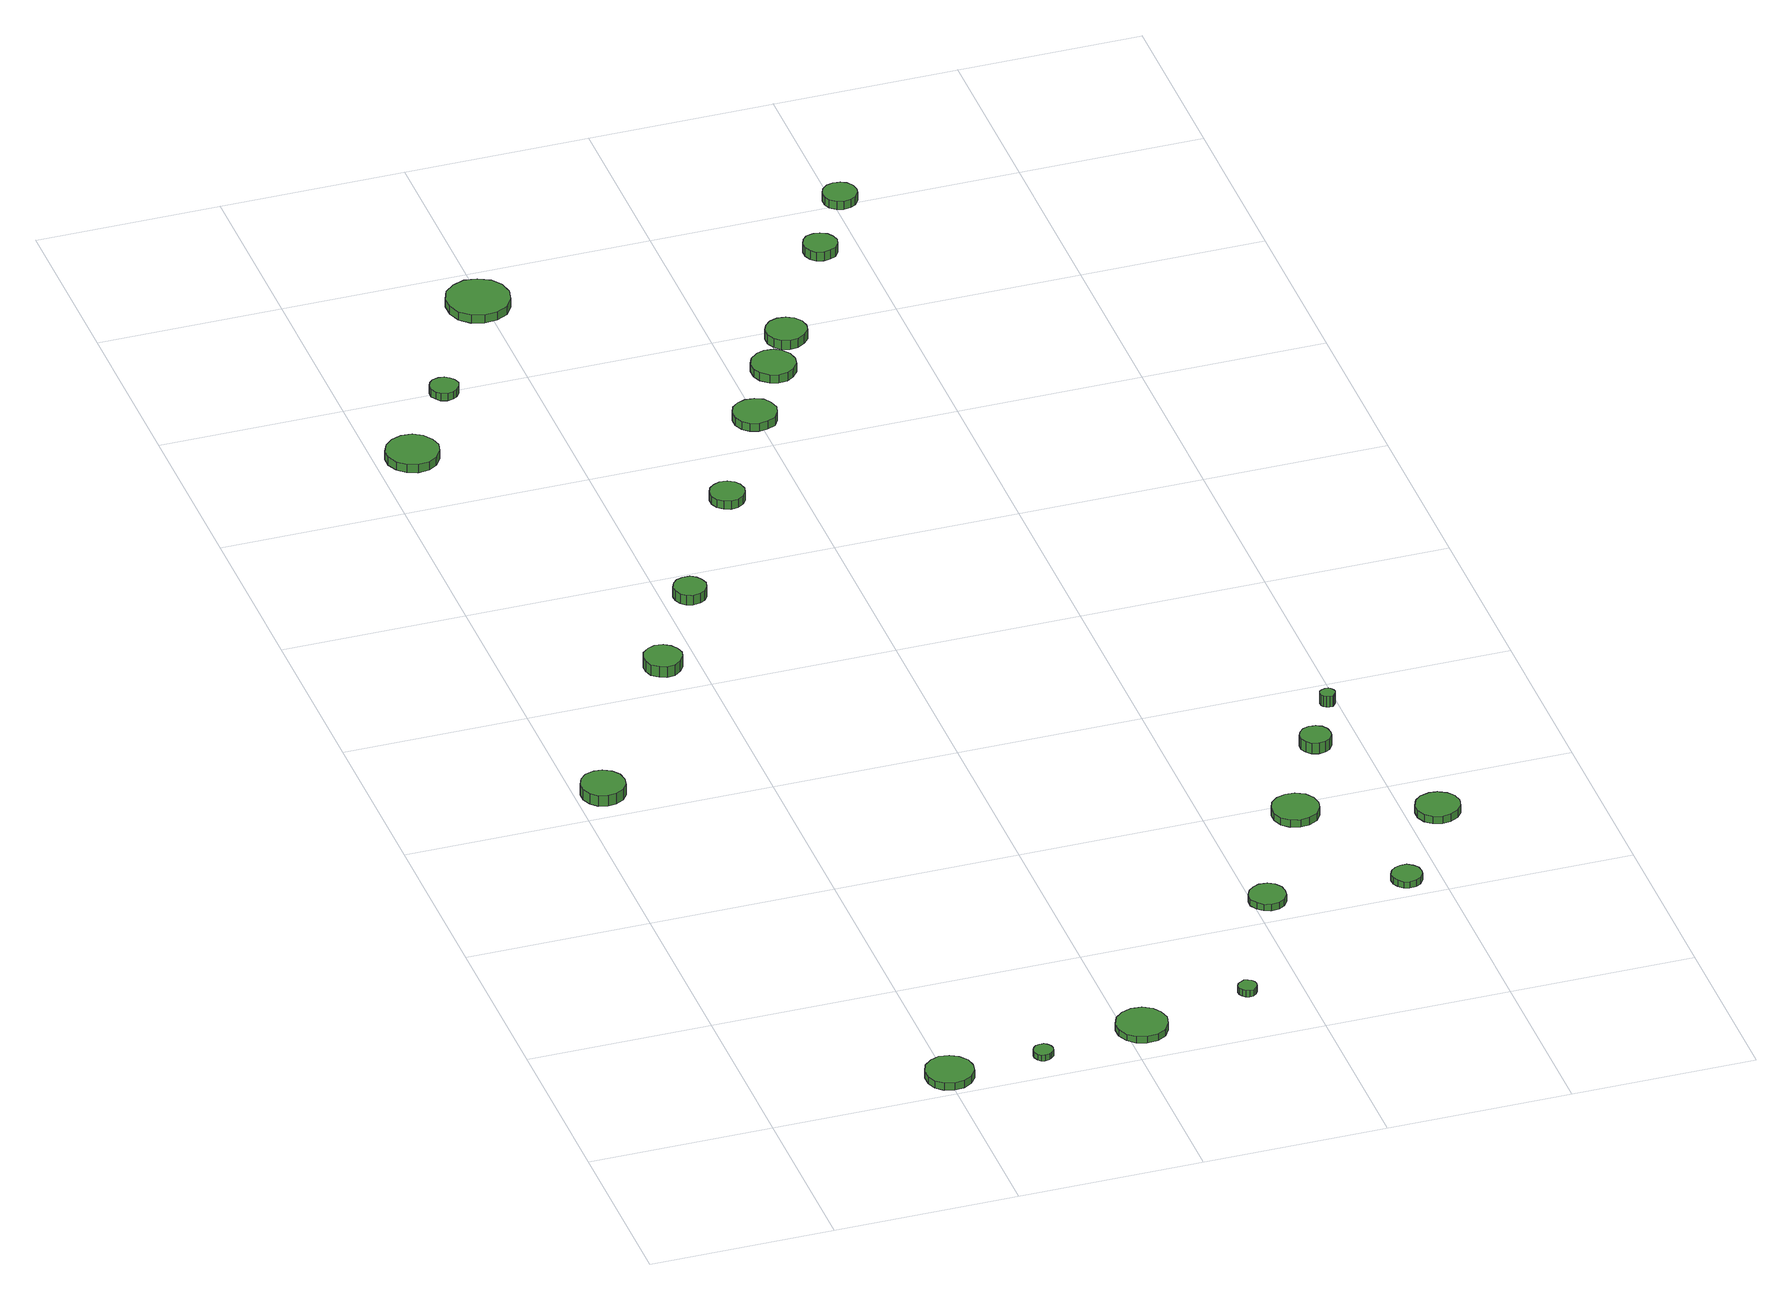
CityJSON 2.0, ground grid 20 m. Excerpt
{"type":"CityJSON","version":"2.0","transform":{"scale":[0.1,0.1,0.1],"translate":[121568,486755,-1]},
"CityObjects":{
"tree1":{"type":"SolitaryVegetationObject","attributes":{"function":"something"},"geometry":[{"type":"MultiSurface","lod":"1","boundaries":[[[0,1,2,3,4,5,6,7,8,9,10,11,12,13,14]],[[15,16,17,18,19,20,21,22,23,24,25,26,27,28,29]],[[0,29,28,1]],[[1,28,27,2]],[[2,27,26,3]],[[3,26,25,4]],[[4,25,24,5]],[[5,24,23,6]],[[6,23,22,7]],[[7,22,21,8]],[[8,21,20,9]],[[9,20,19,10]],[[10,19,18,11]],[[11,18,17,12]],[[12,17,16,13]],[[13,16,15,14]],[[14,15,29,0]]]}]},
"tree2":{"type":"SolitaryVegetationObject","attributes":{"function":"something"},"geometry":[{"type":"MultiSurface","lod":"1","boundaries":[[[30,31,32,33,34,35,36,37,38,39,40,41,42,43,44]],[[45,46,47,48,49,50,51,52,53,54,55,56,57,58,59]],[[30,59,58,31]],[[31,58,57,32]],[[32,57,56,33]],[[33,56,55,34]],[[34,55,54,35]],[[35,54,53,36]],[[36,53,52,37]],[[37,52,51,38]],[[38,51,50,39]],[[39,50,49,40]],[[40,49,48,41]],[[41,48,47,42]],[[42,47,46,43]],[[43,46,45,44]],[[44,45,59,30]]]}]},
"tree3":{"type":"SolitaryVegetationObject","attributes":{"function":"something"},"geometry":[{"type":"MultiSurface","lod":"1","boundaries":[[[60,61,62,63,64,65,66,67,68,69,70,71,72,73,74]],[[75,76,77,78,79,80,81,82,83,84,85,86,87,88,89]],[[60,89,88,61]],[[61,88,87,62]],[[62,87,86,63]],[[63,86,85,64]],[[64,85,84,65]],[[65,84,83,66]],[[66,83,82,67]],[[67,82,81,68]],[[68,81,80,69]],[[69,80,79,70]],[[70,79,78,71]],[[71,78,77,72]],[[72,77,76,73]],[[73,76,75,74]],[[74,75,89,60]]]}]},
"tree4":{"type":"SolitaryVegetationObject","attributes":{"function":"something"},"geometry":[{"type":"MultiSurface","lod":"1","boundaries":[[[90,91,92,93,94,95,96,97,98,99,100,101,102,103,104]],[[105,106,107,108,109,110,111,112,113,114,115,116,117,118,119]],[[90,119,118,91]],[[91,118,117,92]],[[92,117,116,93]],[[93,116,115,94]],[[94,115,114,95]],[[95,114,113,96]],[[96,113,112,97]],[[97,112,111,98]],[[98,111,110,99]],[[99,110,109,100]],[[100,109,108,101]],[[101,108,107,102]],[[102,107,106,103]],[[103,106,105,104]],[[104,105,119,90]]]}]},
"tree5":{"type":"SolitaryVegetationObject","attributes":{"function":"something"},"geometry":[{"type":"MultiSurface","lod":"1","boundaries":[[[120,121,122,123,124,125,126,127,128,129,130,131,132,133,134]],[[135,136,137,138,139,140,141,142,143,144,145,146,147,148,149]],[[120,149,148,121]],[[121,148,147,122]],[[122,147,146,123]],[[123,146,145,124]],[[124,145,144,125]],[[125,144,143,126]],[[126,143,142,127]],[[127,142,141,128]],[[128,141,140,129]],[[129,140,139,130]],[[130,139,138,131]],[[131,138,137,132]],[[132,137,136,133]],[[133,136,135,134]],[[134,135,149,120]]]}]},
"tree6":{"type":"SolitaryVegetationObject","attributes":{"function":"something"},"geometry":[{"type":"MultiSurface","lod":"1","boundaries":[[[150,151,152,153,154,155,156,157,158,159,160,161,162,163,164]],[[165,166,167,168,169,170,171,172,173,174,175,176,177,178,179]],[[150,179,178,151]],[[151,178,177,152]],[[152,177,176,153]],[[153,176,175,154]],[[154,175,174,155]],[[155,174,173,156]],[[156,173,172,157]],[[157,172,171,158]],[[158,171,170,159]],[[159,170,169,160]],[[160,169,168,161]],[[161,168,167,162]],[[162,167,166,163]],[[163,166,165,164]],[[164,165,179,150]]]}]},
"tree7":{"type":"SolitaryVegetationObject","attributes":{"function":"something"},"geometry":[{"type":"MultiSurface","lod":"1","boundaries":[[[180,181,182,183,184,185,186,187,188,189,190,191,192,193,194]],[[195,196,197,198,199,200,201,202,203,204,205,206,207,208,209]],[[180,209,208,181]],[[181,208,207,182]],[[182,207,206,183]],[[183,206,205,184]],[[184,205,204,185]],[[185,204,203,186]],[[186,203,202,187]],[[187,202,201,188]],[[188,201,200,189]],[[189,200,199,190]],[[190,199,198,191]],[[191,198,197,192]],[[192,197,196,193]],[[193,196,195,194]],[[194,195,209,180]]]}]},
"tree8":{"type":"SolitaryVegetationObject","attributes":{"function":"something"},"geometry":[{"type":"MultiSurface","lod":"1","boundaries":[[[210,211,212,213,214,215,216,217,218,219,220,221,222,223,224]],[[225,226,227,228,229,230,231,232,233,234,235,236,237,238,239]],[[210,239,238,211]],[[211,238,237,212]],[[212,237,236,213]],[[213,236,235,214]],[[214,235,234,215]],[[215,234,233,216]],[[216,233,232,217]],[[217,232,231,218]],[[218,231,230,219]],[[219,230,229,220]],[[220,229,228,221]],[[221,228,227,222]],[[222,227,226,223]],[[223,226,225,224]],[[224,225,239,210]]]}]},
"tree9":{"type":"SolitaryVegetationObject","attributes":{"function":"something"},"geometry":[{"type":"MultiSurface","lod":"1","boundaries":[[[240,241,242,243,244,245,246,247,248,249,250,251,252,253,254]],[[255,256,257,258,259,260,261,262,263,264,265,266,267,268,269]],[[240,269,268,241]],[[241,268,267,242]],[[242,267,266,243]],[[243,266,265,244]],[[244,265,264,245]],[[245,264,263,246]],[[246,263,262,247]],[[247,262,261,248]],[[248,261,260,249]],[[249,260,259,250]],[[250,259,258,251]],[[251,258,257,252]],[[252,257,256,253]],[[253,256,255,254]],[[254,255,269,240]]]}]},
"tree10":{"type":"SolitaryVegetationObject","attributes":{"function":"something"},"geometry":[{"type":"MultiSurface","lod":"1","boundaries":[[[270,271,272,273,274,275,276,277,278,279,280,281,282,283,284]],[[285,286,287,288,289,290,291,292,293,294,295,296,297,298,299]],[[270,299,298,271]],[[271,298,297,272]],[[272,297,296,273]],[[273,296,295,274]],[[274,295,294,275]],[[275,294,293,276]],[[276,293,292,277]],[[277,292,291,278]],[[278,291,290,279]],[[279,290,289,280]],[[280,289,288,281]],[[281,288,287,282]],[[282,287,286,283]],[[283,286,285,284]],[[284,285,299,270]]]}]},
"tree11":{"type":"SolitaryVegetationObject","attributes":{"function":"something"},"geometry":[{"type":"MultiSurface","lod":"1","boundaries":[[[300,301,302,303,304,305,306,307,308,309,310,311,312,313,314]],[[315,316,317,318,319,320,321,322,323,324,325,326,327,328,329]],[[300,329,328,301]],[[301,328,327,302]],[[302,327,326,303]],[[303,326,325,304]],[[304,325,324,305]],[[305,324,323,306]],[[306,323,322,307]],[[307,322,321,308]],[[308,321,320,309]],[[309,320,319,310]],[[310,319,318,311]],[[311,318,317,312]],[[312,317,316,313]],[[313,316,315,314]],[[314,315,329,300]]]}]},
"tree12":{"type":"SolitaryVegetationObject","attributes":{"function":"something"},"geometry":[{"type":"MultiSurface","lod":"1","boundaries":[[[330,331,332,333,334,335,336,337,338,339,340,341,342,343,344]],[[345,346,347,348,349,350,351,352,353,354,355,356,357,358,359]],[[330,359,358,331]],[[331,358,357,332]],[[332,357,356,333]],[[333,356,355,334]],[[334,355,354,335]],[[335,354,353,336]],[[336,353,352,337]],[[337,352,351,338]],[[338,351,350,339]],[[339,350,349,340]],[[340,349,348,341]],[[341,348,347,342]],[[342,347,346,343]],[[343,346,345,344]],[[344,345,359,330]]]}]},
"tree13":{"type":"SolitaryVegetationObject","attributes":{"function":"something"},"geometry":[{"type":"MultiSurface","lod":"1","boundaries":[[[360,361,362,363,364,365,366,367,368,369,370,371,372,373,374]],[[375,376,377,378,379,380,381,382,383,384,385,386,387,388,389]],[[360,389,388,361]],[[361,388,387,362]],[[362,387,386,363]],[[363,386,385,364]],[[364,385,384,365]],[[365,384,383,366]],[[366,383,382,367]],[[367,382,381,368]],[[368,381,380,369]],[[369,380,379,370]],[[370,379,378,371]],[[371,378,377,372]],[[372,377,376,373]],[[373,376,375,374]],[[374,375,389,360]]]}]},
"tree14":{"type":"SolitaryVegetationObject","attributes":{"function":"something"},"geometry":[{"type":"MultiSurface","lod":"1","boundaries":[[[390,391,392,393,394,395,396,397,398,399,400,401,402,403,404]],[[405,406,407,408,409,410,411,412,413,414,415,416,417,418,419]],[[390,419,418,391]],[[391,418,417,392]],[[392,417,416,393]],[[393,416,415,394]],[[394,415,414,395]],[[395,414,413,396]],[[396,413,412,397]],[[397,412,411,398]],[[398,411,410,399]],[[399,410,409,400]],[[400,409,408,401]],[[401,408,407,402]],[[402,407,406,403]],[[403,406,405,404]],[[404,405,419,390]]]}]},
"tree15":{"type":"SolitaryVegetationObject","attributes":{"function":"something"},"geometry":[{"type":"MultiSurface","lod":"1","boundaries":[[[420,421,422,423,424,425,426,427,428,429,430,431,432,433,434]],[[435,436,437,438,439,440,441,442,443,444,445,446,447,448,449]],[[420,449,448,421]],[[421,448,447,422]],[[422,447,446,423]],[[423,446,445,424]],[[424,445,444,425]],[[425,444,443,426]],[[426,443,442,427]],[[427,442,441,428]],[[428,441,440,429]],[[429,440,439,430]],[[430,439,438,431]],[[431,438,437,432]],[[432,437,436,433]],[[433,436,435,434]],[[434,435,449,420]]]}]},
"tree16":{"type":"SolitaryVegetationObject","attributes":{"function":"something"},"geometry":[{"type":"MultiSurface","lod":"1","boundaries":[[[450,451,452,453,454,455,456,457,458,459,460,461,462,463,464]],[[465,466,467,468,469,470,471,472,473,474,475,476,477,478,479]],[[450,479,478,451]],[[451,478,477,452]],[[452,477,476,453]],[[453,476,475,454]],[[454,475,474,455]],[[455,474,473,456]],[[456,473,472,457]],[[457,472,471,458]],[[458,471,470,459]],[[459,470,469,460]],[[460,469,468,461]],[[461,468,467,462]],[[462,467,466,463]],[[463,466,465,464]],[[464,465,479,450]]]}]},
"tree17":{"type":"SolitaryVegetationObject","attributes":{"function":"something"},"geometry":[{"type":"MultiSurface","lod":"1","boundaries":[[[480,481,482,483,484,485,486,487,488,489,490,491,492,493,494]],[[495,496,497,498,499,500,501,502,503,504,505,506,507,508,509]],[[480,509,508,481]],[[481,508,507,482]],[[482,507,506,483]],[[483,506,505,484]],[[484,505,504,485]],[[485,504,503,486]],[[486,503,502,487]],[[487,502,501,488]],[[488,501,500,489]],[[489,500,499,490]],[[490,499,498,491]],[[491,498,497,492]],[[492,497,496,493]],[[493,496,495,494]],[[494,495,509,480]]]}]},
"tree18":{"type":"SolitaryVegetationObject","attributes":{"function":"something"},"geometry":[{"type":"MultiSurface","lod":"1","boundaries":[[[510,511,512,513,514,515,516,517,518,519,520,521,522,523,524]],[[525,526,527,528,529,530,531,532,533,534,535,536,537,538,539]],[[510,539,538,511]],[[511,538,537,512]],[[512,537,536,513]],[[513,536,535,514]],[[514,535,534,515]],[[515,534,533,516]],[[516,533,532,517]],[[517,532,531,518]],[[518,531,530,519]],[[519,530,529,520]],[[520,529,528,521]],[[521,528,527,522]],[[522,527,526,523]],[[523,526,525,524]],[[524,525,539,510]]]}]},
"tree19":{"type":"SolitaryVegetationObject","attributes":{"function":"something"},"geometry":[{"type":"MultiSurface","lod":"1","boundaries":[[[540,541,542,543,544,545,546,547,548,549,550,551,552,553,554]],[[555,556,557,558,559,560,561,562,563,564,565,566,567,568,569]],[[540,569,568,541]],[[541,568,567,542]],[[542,567,566,543]],[[543,566,565,544]],[[544,565,564,545]],[[545,564,563,546]],[[546,563,562,547]],[[547,562,561,548]],[[548,561,560,549]],[[549,560,559,550]],[[550,559,558,551]],[[551,558,557,552]],[[552,557,556,553]],[[553,556,555,554]],[[554,555,569,540]]]}]},
"tree20":{"type":"SolitaryVegetationObject","attributes":{"function":"something"},"geometry":[{"type":"MultiSurface","lod":"1","boundaries":[[[570,571,572,573,574,575,576,577,578,579,580,581,582,583,584]],[[585,586,587,588,589,590,591,592,593,594,595,596,597,598,599]],[[570,599,598,571]],[[571,598,597,572]],[[572,597,596,573]],[[573,596,595,574]],[[574,595,594,575]],[[575,594,593,576]],[[576,593,592,577]],[[577,592,591,578]],[[578,591,590,579]],[[579,590,589,580]],[[580,589,588,581]],[[581,588,587,582]],[[582,587,586,583]],[[583,586,585,584]],[[584,585,599,570]]]}]},
"tree21":{"type":"SolitaryVegetationObject","attributes":{"function":"something"},"geometry":[{"type":"MultiSurface","lod":"1","boundaries":[[[600,601,602,603,604,605,606,607,608,609,610,611,612,613,614]],[[615,616,617,618,619,620,621,622,623,624,625,626,627,628,629]],[[600,629,628,601]],[[601,628,627,602]],[[602,627,626,603]],[[603,626,625,604]],[[604,625,624,605]],[[605,624,623,606]],[[606,623,622,607]],[[607,622,621,608]],[[608,621,620,609]],[[609,620,619,610]],[[610,619,618,611]],[[611,618,617,612]],[[612,617,616,613]],[[613,616,615,614]],[[614,615,629,600]]]}]},
"tree22":{"type":"SolitaryVegetationObject","attributes":{"function":"something"},"geometry":[{"type":"MultiSurface","lod":"1","boundaries":[[[630,631,632,633,634,635,636,637,638,639,640,641,642,643,644]],[[645,646,647,648,649,650,651,652,653,654,655,656,657,658,659]],[[630,659,658,631]],[[631,658,657,632]],[[632,657,656,633]],[[633,656,655,634]],[[634,655,654,635]],[[635,654,653,636]],[[636,653,652,637]],[[637,652,651,638]],[[638,651,650,639]],[[639,650,649,640]],[[640,649,648,641]],[[641,648,647,642]],[[642,647,646,643]],[[643,646,645,644]],[[644,645,659,630]]]}]}
},
"vertices":[
[228,32,16],[226,42,16],[219,51,16],[210,56,16],[199,58,16],[189,54,16],[181,47,16],[177,37,16],[177,26,16],[181,16,16],[189,9,16],[199,6,16],[210,7,16],[219,12,16],[226,21,16],[226,21,7],[219,12,7],[210,7,7],[199,6,7],[189,9,7],[181,16,7],[177,26,7],[177,37,7],[181,47,7],[189,54,7],[199,58,7],[210,56,7],[219,51,7],[226,42,7],[228,32,7],
[51,635,25],[49,645,25],[43,653,25],[34,658,25],[25,659,25],[15,656,25],[8,649,25],[4,640,25],[4,630,25],[8,621,25],[15,614,25],[25,611,25],[34,612,25],[43,617,25],[49,625,25],[49,625,12],[43,617,12],[34,612,12],[25,611,12],[15,614,12],[8,621,12],[4,630,12],[4,640,12],[8,649,12],[15,656,12],[25,659,12],[34,658,12],[43,653,12],[49,645,12],[51,635,12],
[317,39,14],[316,43,14],[313,47,14],[310,49,14],[305,49,14],[301,48,14],[298,45,14],[296,41,14],[296,37,14],[298,32,14],[301,29,14],[305,28,14],[310,29,14],[313,31,14],[316,34,14],[316,34,7],[313,31,7],[310,29,7],[305,28,7],[301,29,7],[298,32,7],[296,37,7],[296,41,7],[298,45,7],[301,48,7],[305,49,7],[310,49,7],[313,47,7],[316,43,7],[317,39,7],
[182,842,23],[180,850,23],[175,857,23],[168,862,23],[159,863,23],[151,860,23],[144,854,23],[141,846,23],[141,838,23],[144,830,23],[151,824,23],[159,821,23],[168,822,23],[175,827,23],[180,834,23],[180,834,10],[175,827,10],[168,822,10],[159,821,10],[151,824,10],[144,830,10],[141,838,10],[141,846,10],[144,854,10],[151,860,10],[159,863,10],[168,862,10],[175,857,10],[180,850,10],[182,842,10],
[69,1295,17],[66,1306,17],[59,1316,17],[49,1322,17],[37,1323,17],[26,1319,17],[17,1311,17],[12,1300,17],[12,1289,17],[17,1278,17],[26,1270,17],[37,1266,17],[49,1267,17],[59,1273,17],[66,1283,17],[66,1283,7],[59,1273,7],[49,1267,7],[37,1266,7],[26,1270,7],[17,1278,7],[12,1289,7],[12,1300,7],[17,1311,7],[26,1319,7],[37,1323,7],[49,1322,7],[59,1316,7],[66,1306,7],[69,1295,7],
[446,54,15],[443,65,15],[437,74,15],[427,80,15],[415,81,15],[404,77,15],[396,70,15],[391,59,15],[391,48,15],[396,37,15],[404,30,15],[415,26,15],[427,27,15],[437,33,15],[443,42,15],[443,42,7],[437,33,7],[427,27,7],[415,26,7],[404,30,7],[396,37,7],[391,48,7],[391,59,7],[396,70,7],[404,77,7],[415,81,7],[427,80,7],[437,74,7],[443,65,7],[446,54,7],
[248,962,19],[246,969,19],[242,975,19],[236,979,19],[228,979,19],[221,977,19],[216,972,19],[213,965,19],[213,958,19],[216,951,19],[221,946,19],[228,944,19],[236,945,19],[242,948,19],[246,954,19],[246,954,7],[242,948,7],[236,945,7],[228,944,7],[221,946,7],[216,951,7],[213,958,7],[213,965,7],[216,972,7],[221,977,7],[228,979,7],[236,979,7],[242,975,7],[246,969,7],[248,962,7],
[125,1399,16],[123,1405,16],[119,1410,16],[114,1413,16],[108,1414,16],[101,1412,16],[97,1408,16],[94,1402,16],[94,1395,16],[97,1390,16],[101,1385,16],[108,1383,16],[114,1384,16],[119,1387,16],[123,1392,16],[123,1392,7],[119,1387,7],[114,1384,7],[108,1383,7],[101,1385,7],[97,1390,7],[94,1395,7],[94,1402,7],[97,1408,7],[101,1412,7],[108,1414,7],[114,1413,7],[119,1410,7],[123,1405,7],[125,1399,7],
[553,84,15],[552,88,15],[550,91,15],[546,93,15],[542,94,15],[538,92,15],[535,90,15],[533,86,15],[533,82,15],[535,78,15],[538,75,15],[542,74,15],[546,74,15],[550,77,15],[552,80,15],[552,80,7],[550,77,7],[546,74,7],[542,74,7],[538,75,7],[535,78,7],[533,82,7],[533,86,7],[535,90,7],[538,92,7],[542,94,7],[546,93,7],[550,91,7],[552,88,7],[553,84,7],
[228,1543,16],[225,1557,16],[217,1568,16],[204,1575,16],[190,1577,16],[177,1572,16],[166,1563,16],[161,1550,16],[161,1536,16],[166,1523,16],[177,1513,16],[190,1509,16],[204,1510,16],[217,1517,16],[225,1529,16],[225,1529,6],[217,1517,6],[204,1510,6],[190,1509,6],[177,1513,6],[166,1523,6],[161,1536,6],[161,1550,6],[166,1563,6],[177,1572,6],[190,1577,6],[204,1575,6],[217,1568,6],[225,1557,6],[228,1543,6],
[342,1119,17],[340,1127,17],[336,1133,17],[329,1137,17],[321,1138,17],[314,1135,17],[308,1130,17],[305,1123,17],[305,1115,17],[308,1108,17],[314,1103,17],[321,1100,17],[329,1101,17],[336,1105,17],[340,1111,17],[340,1111,7],[336,1105,7],[329,1101,7],[321,1100,7],[314,1103,7],[308,1108,7],[305,1115,7],[305,1123,7],[308,1130,7],[314,1135,7],[321,1138,7],[329,1137,7],[336,1133,7],[340,1127,7],[342,1119,7],
[635,238,15],[634,246,15],[629,253,15],[622,257,15],[613,258,15],[606,255,15],[600,250,15],[596,242,15],[596,234,15],[600,226,15],[606,221,15],[613,218,15],[622,219,15],[629,223,15],[634,230,15],[634,230,7],[629,223,7],[622,219,7],[613,218,7],[606,221,7],[600,226,7],[596,234,7],[596,242,7],[600,250,7],[606,255,7],[613,258,7],[622,257,7],[629,253,7],[634,246,7],[635,238,7],
[421,1251,17],[418,1261,17],[413,1269,17],[404,1273,17],[394,1274,17],[385,1271,17],[378,1265,17],[374,1256,17],[374,1246,17],[378,1237,17],[385,1231,17],[394,1228,17],[404,1229,17],[413,1233,17],[418,1241,17],[418,1241,7],[413,1233,7],[404,1229,7],[394,1228,7],[385,1231,7],[378,1237,7],[374,1246,7],[374,1256,7],[378,1265,7],[385,1271,7],[394,1274,7],[404,1273,7],[413,1269,7],[418,1261,7],[421,1251,7],
[719,381,16],[717,391,16],[711,400,16],[701,405,16],[691,406,16],[681,403,16],[673,396,16],[669,386,16],[669,376,16],[673,366,16],[681,359,16],[691,356,16],[701,357,16],[711,362,16],[717,371,16],[717,371,7],[711,362,7],[701,357,7],[691,356,7],[681,359,7],[673,366,7],[669,376,7],[669,386,7],[673,396,7],[681,403,7],[691,406,7],[701,405,7],[711,400,7],[717,391,7],[719,381,7],
[780,229,15],[779,236,15],[775,241,15],[769,245,15],[762,245,15],[756,243,15],[751,239,15],[748,233,15],[748,226,15],[751,220,15],[756,215,15],[762,213,15],[769,214,15],[775,217,15],[779,223,15],[779,223,7],[775,217,7],[769,214,7],[762,213,7],[756,215,7],[751,220,7],[748,226,7],[748,233,7],[751,239,7],[756,243,7],[762,245,7],[769,245,7],[775,241,7],[779,236,7],[780,229,7],
[468,1332,16],[466,1342,16],[460,1350,16],[452,1355,16],[442,1356,16],[433,1353,16],[425,1346,16],[421,1337,16],[421,1327,16],[425,1318,16],[433,1311,16],[442,1308,16],[452,1309,16],[460,1314,16],[466,1322,16],[466,1322,6],[460,1314,6],[452,1309,6],[442,1308,6],[433,1311,6],[425,1318,6],[421,1327,6],[421,1337,6],[425,1346,6],[433,1353,6],[442,1356,6],[452,1355,6],[460,1350,6],[466,1342,6],[468,1332,6],
[498,1385,17],[496,1394,17],[490,1402,17],[482,1406,17],[473,1407,17],[464,1404,17],[458,1398,17],[454,1390,17],[454,1380,17],[458,1372,17],[464,1366,17],[473,1363,17],[482,1364,17],[490,1369,17],[496,1376,17],[496,1376,6],[490,1369,6],[482,1364,6],[473,1363,6],[464,1366,6],[458,1372,6],[454,1380,6],[454,1390,6],[458,1398,6],[464,1404,6],[473,1407,6],[482,1406,6],[490,1402,6],[496,1394,6],[498,1385,6],
[770,495,20],[769,502,20],[765,508,20],[759,511,20],[752,512,20],[745,510,20],[740,505,20],[737,499,20],[737,492,20],[740,486,20],[745,481,20],[752,479,20],[759,480,20],[765,483,20],[769,489,20],[769,489,7],[765,483,7],[759,480,7],[752,479,7],[745,481,7],[740,486,7],[737,492,7],[737,499,7],[740,505,7],[745,510,7],[752,512,7],[759,511,7],[765,508,7],[769,502,7],[770,495,7],
[858,339,16],[856,349,16],[850,356,16],[841,361,16],[832,362,16],[822,359,16],[815,353,16],[811,344,16],[811,334,16],[815,325,16],[822,319,16],[832,316,16],[841,317,16],[850,322,16],[856,329,16],[856,329,7],[850,322,7],[841,317,7],[832,316,7],[822,319,7],[815,325,7],[811,334,7],[811,344,7],[815,353,7],[822,359,7],[832,362,7],[841,361,7],[850,356,7],[856,349,7],[858,339,7],
[798,564,21],[797,567,21],[795,570,21],[793,572,21],[789,572,21],[786,571,21],[783,569,21],[782,566,21],[782,562,21],[783,559,21],[786,557,21],[789,556,21],[793,556,21],[795,558,21],[797,561,21],[797,561,8],[795,558,8],[793,556,8],[789,556,8],[786,557,8],[783,559,8],[782,562,8],[782,566,8],[783,569,8],[786,571,8],[789,572,8],[793,572,8],[795,570,8],[797,567,8],[798,564,8],
[578,1526,17],[576,1533,17],[572,1539,17],[565,1543,17],[558,1544,17],[550,1542,17],[545,1537,17],[542,1530,17],[542,1522,17],[545,1515,17],[550,1510,17],[558,1508,17],[565,1509,17],[572,1512,17],[576,1518,17],[576,1518,6],[572,1512,6],[565,1509,6],[558,1508,6],[550,1510,6],[545,1515,6],[542,1522,6],[542,1530,6],[545,1537,6],[550,1542,6],[558,1544,6],[565,1543,6],[572,1539,6],[576,1533,6],[578,1526,6],
[627,1610,16],[626,1617,16],[621,1624,16],[615,1627,16],[607,1628,16],[600,1626,16],[594,1621,16],[591,1614,16],[591,1606,16],[594,1599,16],[600,1594,16],[607,1592,16],[615,1593,16],[621,1596,16],[626,1603,16],[626,1603,6],[621,1596,6],[615,1593,6],[607,1592,6],[600,1594,6],[594,1599,6],[591,1606,6],[591,1614,6],[594,1621,6],[600,1626,6],[607,1628,6],[615,1627,6],[621,1624,6],[626,1617,6],[627,1610,6]
]}
